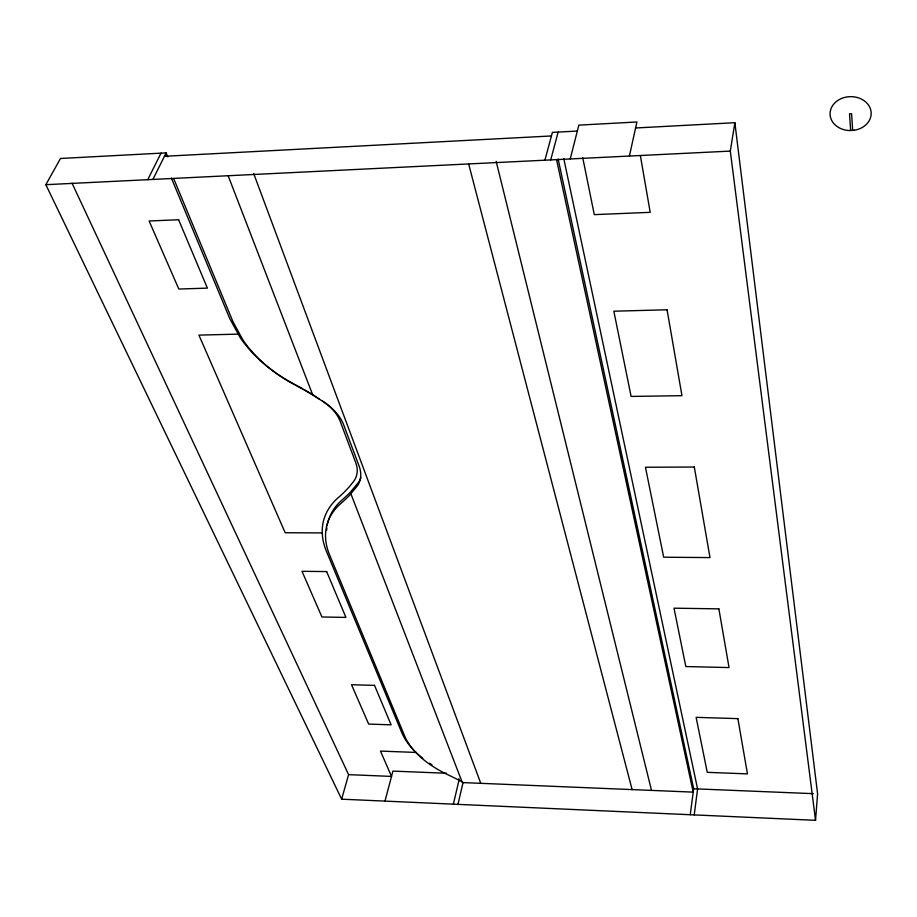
<?xml version="1.0" encoding="UTF-8"?>
<svg xmlns="http://www.w3.org/2000/svg" width="917" height="917" viewBox="0 0 917 917"><rect width="100%" height="100%" fill="white"/><g stroke="black" fill="none" stroke-linecap="round" stroke-linejoin="round"><path stroke-width="1.38" d="M167.765 156.818L166.137 152.875L60.499 158.481L45.85 184.684L341.651 799.177L815.534 820.314L817.597 793.847L734.861 122.706L635.584 127.979M694.215 814.904L697.596 788.929L563.783 158.698M690.237 814.72L693.665 788.769L558.121 158.973M815.534 820.314L730.31 151.099L734.861 122.706M629.406 156.05L636.902 121.995L578.856 125.125L570.225 158.95M457.973 804.358L463.039 782.591L462.088 781.937A14.087 7.37 13.1 0 0 460.586 781.043L459.921 780.699A166.986 82.232 14.2 0 0 448.803 775.197L443.461 772.561A92.204 50.504 12.6 0 1 420.834 757.327L417.212 753.912A92.33 50.573 12.6 0 1 404.592 735.847L329.49 554.625A104.87 64.809 15.2 0 1 325.764 540.434L325.512 535.78A104.584 64.626 15.2 0 1 337.788 506.356L341.548 502.825A231.737 146.582 23.6 0 0 349.469 495.375L357.836 485.276A48.865 31.04 18.9 0 0 359.361 466.764L343.382 424.124A50.183 32.508 20 0 0 327.117 404.351L313.522 395.227A210.658 127.497 20.6 0 0 304.054 389.587M453.376 804.152L458.913 780.562M384.991 801.103L392.923 771.105L446.419 773.26M550.716 159.913L558.144 132.082M544.893 160.2L552.401 132.392L577.343 131.062M341.651 799.177L348.586 774.647L72.019 183.125M152.921 179.434L166.137 152.875M147.74 179.686L161.025 153.139M164.43 156.291L551.438 135.957M45.85 184.684L730.31 151.099M237.95 334.132L198.92 335.118L285.176 532.743L322.291 532.926M416.066 752.433L380.475 751.103L391.525 776.412L348.586 774.647M693.665 788.769L813.322 793.663M463.039 782.591L693.218 792.128L556.573 159.741M458.615 778.854L459.234 779.175M319.494 399.204L309.946 393.301A214.658 129.675 20.6 0 0 295.159 385.002L288.03 381.025A121.422 84.765 20.8 0 1 243.051 340.173L233.044 321.867L173.691 178.632M171.399 178.093L229.777 318.623L240.185 337.628A126.477 88.502 20.9 0 0 294.3 384.223M228.287 176.087L312.766 395.021M350.902 493.827L462.076 781.926M253.665 173.473L480.783 783.336M468.713 164.154L632.111 789.594M496.166 161.369L651.506 790.397M582.696 157.529L594.273 214.635L650.199 212.343L640.456 156.096M850.644 130.535L849.543 113.811L851.595 113.708L852.684 130.432M431.941 764.835A96.079 52.773 12.6 0 1 429.534 763.253M422.771 758.313A96.079 52.773 12.6 0 1 418.656 754.874L414.874 751.31A96.079 52.773 12.6 0 1 401.715 732.5L326.383 551.163A108.951 67.503 15.2 0 1 322.486 536.399L322.211 531.539A108.951 67.503 15.2 0 1 338.797 497.129A227.565 144.256 23.7 0 0 348.964 487.156L353.423 481.734A44.05 28.049 19 0 0 355.956 463.245L340.012 420.823A45.231 29.367 20 0 0 322.658 401.107M295.538 384.888A210.658 127.497 20.6 0 1 302.851 388.911M360.862 477.631A48.784 31.063 19 0 1 358.937 481.838L350.569 491.948A231.325 146.663 23.7 0 1 342.66 499.41L338.9 502.94A104.412 64.683 15.2 0 0 327.174 525.533M326.681 530.083A104.412 64.683 15.2 0 1 326.865 527.791M854.312 130.26L849.004 130.535A20.552 16.953 -1.6 0 1 832.739 105.409A20.552 16.953 -1.6 0 1 867.367 103.632A20.552 16.953 -1.6 0 1 854.312 130.26M178.62 219.736L149.116 220.997L178.815 289.038L207.391 288.121L178.62 219.736M667.072 309.774L613.84 311.207L631.102 396.431L681.95 395.674L667.072 309.774M694.307 467.028L645.453 467.246L663.679 557.215L709.987 557.593L694.307 467.028M326.647 571.578L302.002 571.314L321.936 616.981L345.927 617.405L326.647 571.578M718.871 608.865L674.006 608.177L685.824 666.544L729.038 667.576L718.871 608.865M374.514 685.366L351.509 684.735L368.68 724.075L391.112 724.831L374.514 685.366M737.887 718.63L696.118 717.346L707.259 772.332L747.447 773.879L737.887 718.63"/></g></svg>
